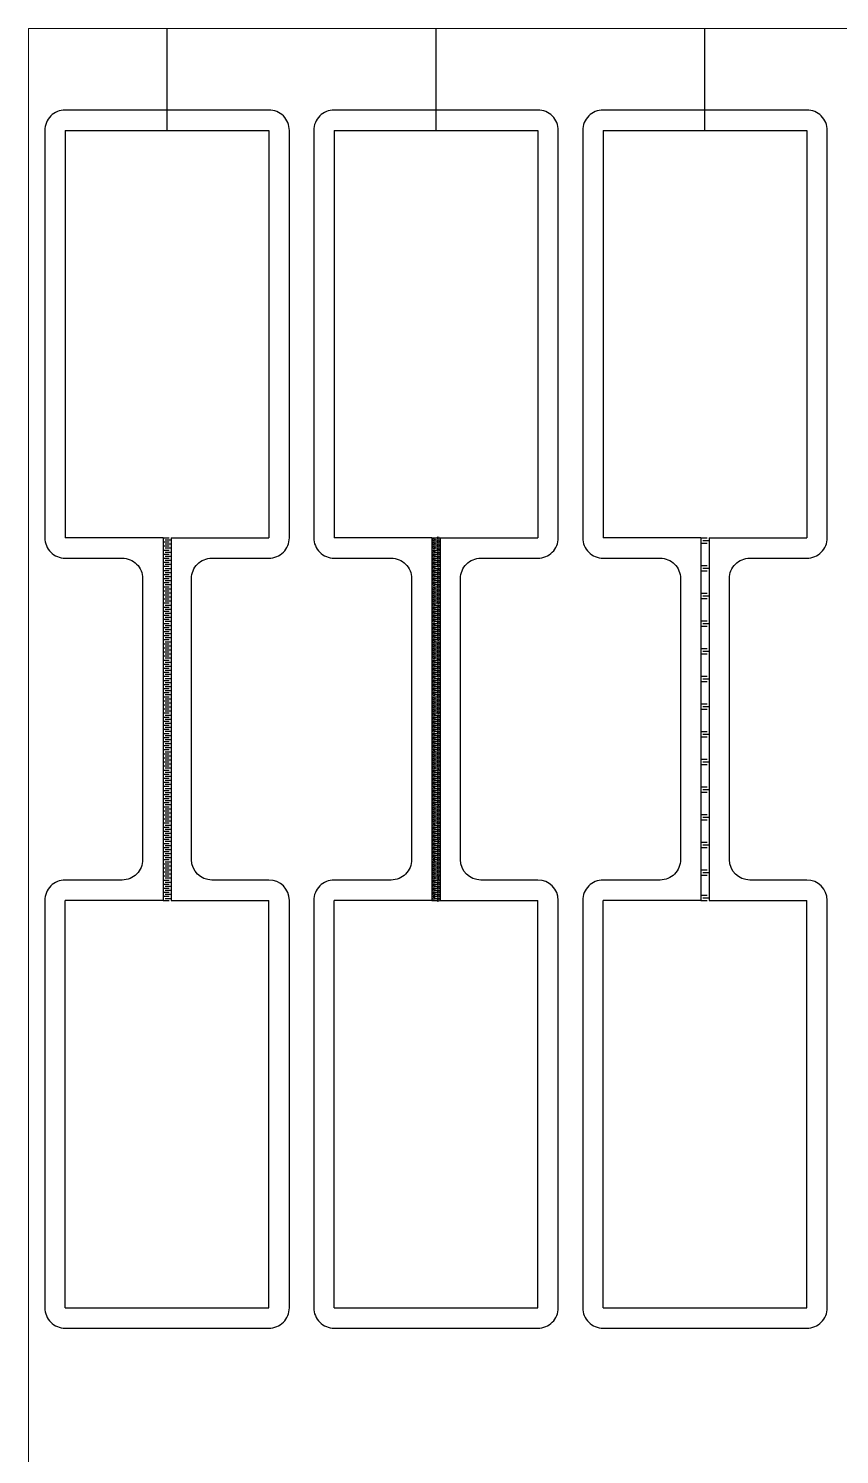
# Model space of a CAD drawing. Header units: millimetres. Extents: x 0 to 40, y 0 to 70.
# Drawn here: x 0 to 19.9, y 35 to 70 of the extents above; entities that cross this region are included whole.
import ezdxf

# ---------------------------------------------------------------- set-up
doc = ezdxf.new("R2010")
doc.units = ezdxf.units.MM
for name, color, linetype in [('Al Foil', 2, 'Continuous'), ('Cut Through All', 3, 'Continuous'), ('DEF POINTS', 7, 'Continuous')]:
    doc.layers.add(name, color=color, linetype=linetype)

msp = doc.modelspace()

# ---------------------------------------------------------------- linework, layer by layer
at = {"layer": 'Al Foil', "linetype": 'Continuous', "lineweight": 0}
for p, q in [((0, 0), (0, 70)), ((0, 70), (40, 70))]:
    msp.add_line(p, q, dxfattribs=at)
at = {"layer": 'Al Foil'}
for p, q in [((3.4, 67.5), (3.4, 70)), ((10, 67.5), (10, 70)), ((16.6, 67.5), (16.6, 70)), ((0.9, 67.5), (5.9, 67.5)), ((0.9, 67.5), (0.9, 57.5)), ((5.9, 67.5), (5.9, 57.5)), ((7.5, 67.5), (12.5, 67.5)), ((7.5, 67.5), (7.5, 57.5)), ((12.5, 67.5), (12.5, 57.5)), ((14.1, 67.5), (19.1, 67.5)), ((14.1, 67.5), (14.1, 57.5)), ((19.1, 67.5), (19.1, 57.5)), ((3.3, 57.5), (0.9, 57.5)), ((3.3, 57.5), (3.45, 57.5)), ((3.3, 57.5), (3.3, 48.6)), ((3.35, 57.45), (3.5, 57.45)), ((3.5, 57.5), (3.5, 48.6)), ((3.5, 57.5), (5.9, 57.5)), ((9.9, 57.5), (7.5, 57.5)), ((9.9, 57.5), (10.05, 57.5)), ((9.9, 57.5), (9.9, 48.6)), ((9.95, 57.45), (10.1, 57.45)), ((10.1, 57.5), (10.1, 48.6)), ((10.1, 57.5), (12.5, 57.5)), ((16.5, 57.5), (14.1, 57.5)), ((16.5, 57.5), (16.65, 57.5)), ((16.5, 57.5), (16.5, 48.6)), ((16.55, 57.435), (16.7, 57.435)), ((16.7, 57.5), (16.7, 48.6)), ((16.7, 57.5), (19.1, 57.5)), ((3.3, 57.4), (3.45, 57.4)), ((3.3, 57.3), (3.45, 57.3)), ((3.3, 57.2), (3.45, 57.2)), ((3.3, 57.1), (3.45, 57.1)), ((3.35, 57.35), (3.5, 57.35)), ((3.35, 57.25), (3.5, 57.25)), ((3.35, 57.15), (3.5, 57.15)), ((9.9, 57.4), (10.05, 57.4)), ((9.9, 57.3), (10.05, 57.3)), ((9.9, 57.2), (10.05, 57.2)), ((9.9, 57.1), (10.05, 57.1)), ((9.95, 57.35), (10.1, 57.35)), ((9.95, 57.25), (10.1, 57.25)), ((9.95, 57.15), (10.1, 57.15)), ((16.5, 57.371), (16.65, 57.371)), ((3.3, 57), (3.45, 57)), ((3.3, 56.9), (3.45, 56.9)), ((3.3, 56.8), (3.45, 56.8)), ((3.35, 57.05), (3.5, 57.05)), ((3.35, 56.95), (3.5, 56.95)), ((3.35, 56.85), (3.5, 56.85)), ((3.35, 56.75), (3.5, 56.75)), ((9.9, 57), (10.05, 57)), ((9.9, 56.9), (10.05, 56.9)), ((9.9, 56.8), (10.05, 56.8)), ((9.95, 57.05), (10.1, 57.05)), ((9.95, 56.95), (10.1, 56.95)), ((9.95, 56.85), (10.1, 56.85)), ((9.95, 56.75), (10.1, 56.75)), ((16.5, 56.821), (16.65, 56.821)), ((16.55, 56.757), (16.7, 56.757)), ((3.3, 56.7), (3.45, 56.7)), ((3.3, 56.6), (3.45, 56.6)), ((3.3, 56.5), (3.45, 56.5)), ((3.3, 56.4), (3.45, 56.4)), ((3.35, 56.65), (3.5, 56.65)), ((3.35, 56.55), (3.5, 56.55)), ((3.35, 56.45), (3.5, 56.45)), ((9.9, 56.7), (10.05, 56.7)), ((9.9, 56.6), (10.05, 56.6)), ((9.9, 56.5), (10.05, 56.5)), ((9.9, 56.4), (10.05, 56.4)), ((9.95, 56.65), (10.1, 56.65)), ((9.95, 56.55), (10.1, 56.55)), ((9.95, 56.45), (10.1, 56.45)), ((16.5, 56.692), (16.65, 56.692)), ((3.3, 56.3), (3.45, 56.3)), ((3.3, 56.2), (3.45, 56.2)), ((3.3, 56.1), (3.45, 56.1)), ((3.35, 56.35), (3.5, 56.35)), ((3.35, 56.25), (3.5, 56.25)), ((3.35, 56.15), (3.5, 56.15)), ((3.35, 56.05), (3.5, 56.05)), ((9.9, 56.3), (10.05, 56.3)), ((9.9, 56.2), (10.05, 56.2)), ((9.9, 56.1), (10.05, 56.1)), ((9.95, 56.35), (10.1, 56.35)), ((9.95, 56.25), (10.1, 56.25)), ((9.95, 56.15), (10.1, 56.15)), ((9.95, 56.05), (10.1, 56.05)), ((16.5, 56.142), (16.65, 56.142)), ((16.5, 56.013), (16.65, 56.013)), ((16.55, 56.077), (16.7, 56.077)), ((3.3, 56), (3.45, 56)), ((3.3, 55.9), (3.45, 55.9)), ((3.3, 55.8), (3.45, 55.8)), ((3.3, 55.7), (3.45, 55.7)), ((3.35, 55.95), (3.5, 55.95)), ((3.35, 55.85), (3.5, 55.85)), ((3.35, 55.75), (3.5, 55.75)), ((9.9, 56), (10.05, 56)), ((9.9, 55.9), (10.05, 55.9)), ((9.9, 55.8), (10.05, 55.8)), ((9.9, 55.7), (10.05, 55.7)), ((9.95, 55.95), (10.1, 55.95)), ((9.95, 55.85), (10.1, 55.85)), ((9.95, 55.75), (10.1, 55.75)), ((3.3, 55.6), (3.45, 55.6)), ((3.3, 55.5), (3.45, 55.5)), ((3.3, 55.4), (3.45, 55.4)), ((3.35, 55.65), (3.5, 55.65)), ((3.35, 55.55), (3.5, 55.55)), ((3.35, 55.45), (3.5, 55.45)), ((3.35, 55.35), (3.5, 55.35)), ((9.9, 55.6), (10.05, 55.6)), ((9.9, 55.5), (10.05, 55.5)), ((9.9, 55.4), (10.05, 55.4)), ((9.95, 55.65), (10.1, 55.65)), ((9.95, 55.55), (10.1, 55.55)), ((9.95, 55.45), (10.1, 55.45)), ((9.95, 55.35), (10.1, 55.35)), ((16.5, 55.463), (16.65, 55.463)), ((16.5, 55.334), (16.65, 55.334)), ((16.55, 55.398), (16.7, 55.398)), ((3.3, 55.3), (3.45, 55.3)), ((3.3, 55.2), (3.45, 55.2)), ((3.3, 55.1), (3.45, 55.1)), ((3.3, 55), (3.45, 55)), ((3.35, 55.25), (3.5, 55.25)), ((3.35, 55.15), (3.5, 55.15)), ((3.35, 55.05), (3.5, 55.05)), ((9.9, 55.3), (10.05, 55.3)), ((9.9, 55.2), (10.05, 55.2)), ((9.9, 55.1), (10.05, 55.1)), ((9.9, 55), (10.05, 55)), ((9.95, 55.25), (10.1, 55.25)), ((9.95, 55.15), (10.1, 55.15)), ((9.95, 55.05), (10.1, 55.05)), ((3.3, 54.9), (3.45, 54.9)), ((3.3, 54.8), (3.45, 54.8)), ((3.3, 54.7), (3.45, 54.7)), ((3.35, 54.95), (3.5, 54.95)), ((3.35, 54.85), (3.5, 54.85)), ((3.35, 54.75), (3.5, 54.75)), ((3.35, 54.65), (3.5, 54.65)), ((9.9, 54.9), (10.05, 54.9)), ((9.9, 54.8), (10.05, 54.8)), ((9.9, 54.7), (10.05, 54.7)), ((9.95, 54.95), (10.1, 54.95)), ((9.95, 54.85), (10.1, 54.85)), ((9.95, 54.75), (10.1, 54.75)), ((9.95, 54.65), (10.1, 54.65)), ((16.5, 54.784), (16.65, 54.784)), ((16.5, 54.655), (16.65, 54.655)), ((16.55, 54.719), (16.7, 54.719)), ((3.3, 54.6), (3.45, 54.6)), ((3.3, 54.5), (3.45, 54.5)), ((3.3, 54.4), (3.45, 54.4)), ((3.3, 54.3), (3.45, 54.3)), ((3.35, 54.55), (3.5, 54.55)), ((3.35, 54.45), (3.5, 54.45)), ((3.35, 54.35), (3.5, 54.35)), ((9.9, 54.6), (10.05, 54.6)), ((9.9, 54.5), (10.05, 54.5)), ((9.9, 54.4), (10.05, 54.4)), ((9.9, 54.3), (10.05, 54.3)), ((9.95, 54.55), (10.1, 54.55)), ((9.95, 54.45), (10.1, 54.45)), ((9.95, 54.35), (10.1, 54.35)), ((3.3, 54.2), (3.45, 54.2)), ((3.3, 54.1), (3.45, 54.1)), ((3.3, 54), (3.45, 54)), ((3.35, 54.25), (3.5, 54.25)), ((3.35, 54.15), (3.5, 54.15)), ((3.35, 54.05), (3.5, 54.05)), ((3.35, 53.95), (3.5, 53.95)), ((9.9, 54.2), (10.05, 54.2)), ((9.9, 54.1), (10.05, 54.1)), ((9.9, 54), (10.05, 54)), ((9.95, 54.25), (10.1, 54.25)), ((9.95, 54.15), (10.1, 54.15)), ((9.95, 54.05), (10.1, 54.05)), ((9.95, 53.95), (10.1, 53.95)), ((16.5, 54.105), (16.65, 54.105)), ((16.5, 53.976), (16.65, 53.976)), ((16.55, 54.04), (16.7, 54.04)), ((3.3, 53.9), (3.45, 53.9)), ((3.3, 53.8), (3.45, 53.8)), ((3.3, 53.7), (3.45, 53.7)), ((3.3, 53.6), (3.45, 53.6)), ((3.35, 53.85), (3.5, 53.85)), ((3.35, 53.75), (3.5, 53.75)), ((3.35, 53.65), (3.5, 53.65)), ((9.9, 53.9), (10.05, 53.9)), ((9.9, 53.8), (10.05, 53.8)), ((9.9, 53.7), (10.05, 53.7)), ((9.9, 53.6), (10.05, 53.6)), ((9.95, 53.85), (10.1, 53.85)), ((9.95, 53.75), (10.1, 53.75)), ((9.95, 53.65), (10.1, 53.65)), ((3.3, 53.5), (3.45, 53.5)), ((3.3, 53.4), (3.45, 53.4)), ((3.3, 53.3), (3.45, 53.3)), ((3.35, 53.55), (3.5, 53.55)), ((3.35, 53.45), (3.5, 53.45)), ((3.35, 53.35), (3.5, 53.35)), ((3.35, 53.25), (3.5, 53.25)), ((9.9, 53.5), (10.05, 53.5)), ((9.9, 53.4), (10.05, 53.4)), ((9.9, 53.3), (10.05, 53.3)), ((9.95, 53.55), (10.1, 53.55)), ((9.95, 53.45), (10.1, 53.45)), ((9.95, 53.35), (10.1, 53.35)), ((9.95, 53.25), (10.1, 53.25)), ((16.5, 53.426), (16.65, 53.426)), ((16.5, 53.297), (16.65, 53.297)), ((16.55, 53.361), (16.7, 53.361)), ((3.3, 53.2), (3.45, 53.2)), ((3.3, 53.1), (3.45, 53.1)), ((3.3, 53), (3.45, 53)), ((3.3, 52.9), (3.45, 52.9)), ((3.35, 53.15), (3.5, 53.15)), ((3.35, 53.05), (3.5, 53.05)), ((3.35, 52.95), (3.5, 52.95)), ((9.9, 53.2), (10.05, 53.2)), ((9.9, 53.1), (10.05, 53.1)), ((9.9, 53), (10.05, 53)), ((9.9, 52.9), (10.05, 52.9)), ((9.95, 53.15), (10.1, 53.15)), ((9.95, 53.05), (10.1, 53.05)), ((9.95, 52.95), (10.1, 52.95)), ((3.3, 52.8), (3.45, 52.8)), ((3.3, 52.7), (3.45, 52.7)), ((3.3, 52.6), (3.45, 52.6)), ((3.35, 52.85), (3.5, 52.85)), ((3.35, 52.75), (3.5, 52.75)), ((3.35, 52.65), (3.5, 52.65)), ((3.35, 52.55), (3.5, 52.55)), ((9.9, 52.8), (10.05, 52.8)), ((9.9, 52.7), (10.05, 52.7)), ((9.9, 52.6), (10.05, 52.6)), ((9.95, 52.85), (10.1, 52.85)), ((9.95, 52.75), (10.1, 52.75)), ((9.95, 52.65), (10.1, 52.65)), ((9.95, 52.55), (10.1, 52.55)), ((16.5, 52.747), (16.65, 52.747)), ((16.5, 52.618), (16.65, 52.618)), ((16.55, 52.682), (16.7, 52.682)), ((3.3, 52.5), (3.45, 52.5)), ((3.3, 52.4), (3.45, 52.4)), ((3.3, 52.3), (3.45, 52.3)), ((3.3, 52.2), (3.45, 52.2)), ((3.35, 52.45), (3.5, 52.45)), ((3.35, 52.35), (3.5, 52.35)), ((3.35, 52.25), (3.5, 52.25)), ((9.9, 52.5), (10.05, 52.5)), ((9.9, 52.4), (10.05, 52.4)), ((9.9, 52.3), (10.05, 52.3)), ((9.9, 52.2), (10.05, 52.2)), ((9.95, 52.45), (10.1, 52.45)), ((9.95, 52.35), (10.1, 52.35)), ((9.95, 52.25), (10.1, 52.25)), ((3.3, 52.1), (3.45, 52.1)), ((3.3, 52), (3.45, 52)), ((3.3, 51.9), (3.45, 51.9)), ((3.35, 52.15), (3.5, 52.15)), ((3.35, 52.05), (3.5, 52.05)), ((3.35, 51.95), (3.5, 51.95)), ((3.35, 51.85), (3.5, 51.85)), ((9.9, 52.1), (10.05, 52.1)), ((9.9, 52), (10.05, 52)), ((9.9, 51.9), (10.05, 51.9)), ((9.95, 52.15), (10.1, 52.15)), ((9.95, 52.05), (10.1, 52.05)), ((9.95, 51.95), (10.1, 51.95)), ((9.95, 51.85), (10.1, 51.85)), ((16.5, 52.068), (16.65, 52.068)), ((16.5, 51.939), (16.65, 51.939)), ((16.55, 52.003), (16.7, 52.003)), ((3.3, 51.8), (3.45, 51.8)), ((3.3, 51.7), (3.45, 51.7)), ((3.3, 51.6), (3.45, 51.6)), ((3.3, 51.5), (3.45, 51.5)), ((3.35, 51.75), (3.5, 51.75)), ((3.35, 51.65), (3.5, 51.65)), ((3.35, 51.55), (3.5, 51.55)), ((9.9, 51.8), (10.05, 51.8)), ((9.9, 51.7), (10.05, 51.7)), ((9.9, 51.6), (10.05, 51.6)), ((9.9, 51.5), (10.05, 51.5)), ((9.95, 51.75), (10.1, 51.75)), ((9.95, 51.65), (10.1, 51.65)), ((9.95, 51.55), (10.1, 51.55)), ((3.3, 51.4), (3.45, 51.4)), ((3.3, 51.3), (3.45, 51.3)), ((3.3, 51.2), (3.45, 51.2)), ((3.35, 51.45), (3.5, 51.45)), ((3.35, 51.35), (3.5, 51.35)), ((3.35, 51.25), (3.5, 51.25)), ((3.35, 51.15), (3.5, 51.15)), ((9.9, 51.4), (10.05, 51.4)), ((9.9, 51.3), (10.05, 51.3)), ((9.9, 51.2), (10.05, 51.2)), ((9.95, 51.45), (10.1, 51.45)), ((9.95, 51.35), (10.1, 51.35)), ((9.95, 51.25), (10.1, 51.25)), ((9.95, 51.15), (10.1, 51.15)), ((16.5, 51.389), (16.65, 51.389)), ((16.5, 51.26), (16.65, 51.26)), ((16.55, 51.324), (16.7, 51.324)), ((3.3, 51.1), (3.45, 51.1)), ((3.3, 51), (3.45, 51)), ((3.3, 50.9), (3.45, 50.9)), ((3.3, 50.8), (3.45, 50.8)), ((3.35, 51.05), (3.5, 51.05)), ((3.35, 50.95), (3.5, 50.95)), ((3.35, 50.85), (3.5, 50.85)), ((9.9, 51.1), (10.05, 51.1)), ((9.9, 51), (10.05, 51)), ((9.9, 50.9), (10.05, 50.9)), ((9.9, 50.8), (10.05, 50.8)), ((9.95, 51.05), (10.1, 51.05)), ((9.95, 50.95), (10.1, 50.95)), ((9.95, 50.85), (10.1, 50.85)), ((3.3, 50.7), (3.45, 50.7)), ((3.3, 50.6), (3.45, 50.6)), ((3.3, 50.5), (3.45, 50.5)), ((3.35, 50.75), (3.5, 50.75)), ((3.35, 50.65), (3.5, 50.65)), ((3.35, 50.55), (3.5, 50.55)), ((3.35, 50.45), (3.5, 50.45)), ((9.9, 50.7), (10.05, 50.7)), ((9.9, 50.6), (10.05, 50.6)), ((9.9, 50.5), (10.05, 50.5)), ((9.95, 50.75), (10.1, 50.75)), ((9.95, 50.65), (10.1, 50.65)), ((9.95, 50.55), (10.1, 50.55)), ((9.95, 50.45), (10.1, 50.45)), ((16.5, 50.71), (16.65, 50.71)), ((16.5, 50.581), (16.65, 50.581)), ((16.55, 50.645), (16.7, 50.645)), ((3.3, 50.4), (3.45, 50.4)), ((3.3, 50.3), (3.45, 50.3)), ((3.3, 50.2), (3.45, 50.2)), ((3.3, 50.1), (3.45, 50.1)), ((3.35, 50.35), (3.5, 50.35)), ((3.35, 50.25), (3.5, 50.25)), ((3.35, 50.15), (3.5, 50.15)), ((9.9, 50.4), (10.05, 50.4)), ((9.9, 50.3), (10.05, 50.3)), ((9.9, 50.2), (10.05, 50.2)), ((9.9, 50.1), (10.05, 50.1)), ((9.95, 50.35), (10.1, 50.35)), ((9.95, 50.25), (10.1, 50.25)), ((9.95, 50.15), (10.1, 50.15)), ((3.3, 50), (3.45, 50)), ((3.3, 49.9), (3.45, 49.9)), ((3.3, 49.8), (3.45, 49.8)), ((3.35, 50.05), (3.5, 50.05)), ((3.35, 49.95), (3.5, 49.95)), ((3.35, 49.85), (3.5, 49.85)), ((3.35, 49.75), (3.5, 49.75)), ((9.9, 50), (10.05, 50)), ((9.9, 49.9), (10.05, 49.9)), ((9.9, 49.8), (10.05, 49.8)), ((9.95, 50.05), (10.1, 50.05)), ((9.95, 49.95), (10.1, 49.95)), ((9.95, 49.85), (10.1, 49.85)), ((9.95, 49.75), (10.1, 49.75)), ((16.5, 50.031), (16.65, 50.031)), ((16.5, 49.902), (16.65, 49.902)), ((16.55, 49.966), (16.7, 49.966)), ((3.3, 49.7), (3.45, 49.7)), ((3.3, 49.6), (3.45, 49.6)), ((3.3, 49.5), (3.45, 49.5)), ((3.3, 49.4), (3.45, 49.4)), ((3.35, 49.65), (3.5, 49.65)), ((3.35, 49.55), (3.5, 49.55)), ((3.35, 49.45), (3.5, 49.45)), ((9.9, 49.7), (10.05, 49.7)), ((9.9, 49.6), (10.05, 49.6)), ((9.9, 49.5), (10.05, 49.5)), ((9.9, 49.4), (10.05, 49.4)), ((9.95, 49.65), (10.1, 49.65)), ((9.95, 49.55), (10.1, 49.55)), ((9.95, 49.45), (10.1, 49.45)), ((16.5, 49.352), (16.65, 49.352)), ((3.3, 49.3), (3.45, 49.3)), ((3.3, 49.2), (3.45, 49.2)), ((3.3, 49.1), (3.45, 49.1)), ((3.35, 49.35), (3.5, 49.35)), ((3.35, 49.25), (3.5, 49.25)), ((3.35, 49.15), (3.5, 49.15)), ((3.35, 49.05), (3.5, 49.05)), ((9.9, 49.3), (10.05, 49.3)), ((9.9, 49.2), (10.05, 49.2)), ((9.9, 49.1), (10.05, 49.1)), ((9.95, 49.35), (10.1, 49.35)), ((9.95, 49.25), (10.1, 49.25)), ((9.95, 49.15), (10.1, 49.15)), ((9.95, 49.05), (10.1, 49.05)), ((16.5, 49.223), (16.65, 49.223)), ((16.55, 49.287), (16.7, 49.287)), ((3.3, 49), (3.45, 49)), ((3.3, 48.9), (3.45, 48.9)), ((3.3, 48.8), (3.45, 48.8)), ((3.3, 48.7), (3.45, 48.7)), ((3.35, 48.95), (3.5, 48.95)), ((3.35, 48.85), (3.5, 48.85)), ((3.35, 48.75), (3.5, 48.75)), ((9.9, 49), (10.05, 49)), ((9.9, 48.9), (10.05, 48.9)), ((9.9, 48.8), (10.05, 48.8)), ((9.9, 48.7), (10.05, 48.7)), ((9.95, 48.95), (10.1, 48.95)), ((9.95, 48.85), (10.1, 48.85)), ((9.95, 48.75), (10.1, 48.75)), ((16.5, 48.729), (16.65, 48.729)), ((16.55, 48.664), (16.7, 48.664)), ((0.9, 38.6), (0.9, 48.6)), ((3.3, 48.6), (0.9, 48.6)), ((3.3, 48.6), (3.45, 48.6)), ((3.35, 48.65), (3.5, 48.65)), ((3.5, 48.6), (5.9, 48.6)), ((5.9, 38.6), (5.9, 48.6)), ((7.5, 38.6), (7.5, 48.6)), ((9.9, 48.6), (7.5, 48.6)), ((9.9, 48.6), (10.05, 48.6)), ((9.95, 48.65), (10.1, 48.65)), ((10.1, 48.6), (12.5, 48.6)), ((12.5, 38.6), (12.5, 48.6)), ((14.1, 38.6), (14.1, 48.6)), ((16.5, 48.6), (14.1, 48.6)), ((16.5, 48.6), (16.65, 48.6)), ((16.7, 48.6), (19.1, 48.6)), ((19.1, 38.6), (19.1, 48.6)), ((0.9, 38.6), (5.9, 38.6)), ((7.5, 38.6), (12.5, 38.6)), ((14.1, 38.6), (19.1, 38.6))]:
    msp.add_line(p, q, dxfattribs=at)
for centre in [(9.95, 57.45), (10.05, 57.5), (10.05, 57.4), (9.95, 57.35), (9.95, 57.25), (9.95, 57.15), (9.95, 57.05), (10.05, 57.3), (10.05, 57.2), (10.05, 57.1), (9.95, 56.95), (9.95, 56.85), (9.95, 56.75), (10.05, 57), (10.05, 56.9), (10.05, 56.8), (10.05, 56.7), (9.95, 56.65), (9.95, 56.55), (9.95, 56.45), (9.95, 56.35), (10.05, 56.6), (10.05, 56.5), (10.05, 56.4), (9.95, 56.25), (9.95, 56.15), (9.95, 56.05), (10.05, 56.3), (10.05, 56.2), (10.05, 56.1), (10.05, 56), (9.95, 55.95), (9.95, 55.85), (9.95, 55.75), (9.95, 55.65), (10.05, 55.9), (10.05, 55.8), (10.05, 55.7), (9.95, 55.55), (9.95, 55.45), (9.95, 55.35), (10.05, 55.6), (10.05, 55.5), (10.05, 55.4), (10.05, 55.3), (9.95, 55.25), (9.95, 55.15), (9.95, 55.05), (9.95, 54.95), (10.05, 55.2), (10.05, 55.1), (10.05, 55), (9.95, 54.85), (9.95, 54.75), (9.95, 54.65), (10.05, 54.9), (10.05, 54.8), (10.05, 54.7), (10.05, 54.6), (9.95, 54.55), (9.95, 54.45), (9.95, 54.35), (9.95, 54.25), (10.05, 54.5), (10.05, 54.4), (10.05, 54.3), (9.95, 54.15), (9.95, 54.05), (9.95, 53.95), (10.05, 54.2), (10.05, 54.1), (10.05, 54), (10.05, 53.9), (9.95, 53.85), (9.95, 53.75), (9.95, 53.65), (9.95, 53.55), (10.05, 53.8), (10.05, 53.7), (10.05, 53.6), (9.95, 53.45), (9.95, 53.35), (9.95, 53.25), (10.05, 53.5), (10.05, 53.4), (10.05, 53.3), (10.05, 53.2), (9.95, 53.15), (9.95, 53.05), (9.95, 52.95), (9.95, 52.85), (10.05, 53.1), (10.05, 53), (10.05, 52.9), (9.95, 52.75), (9.95, 52.65), (9.95, 52.55), (10.05, 52.8), (10.05, 52.7), (10.05, 52.6), (10.05, 52.5), (9.95, 52.45), (9.95, 52.35), (9.95, 52.25), (9.95, 52.15), (10.05, 52.4), (10.05, 52.3), (10.05, 52.2), (9.95, 52.05), (9.95, 51.95), (9.95, 51.85), (10.05, 52.1), (10.05, 52), (10.05, 51.9), (10.05, 51.8), (9.95, 51.75), (9.95, 51.65), (9.95, 51.55), (9.95, 51.45), (10.05, 51.7), (10.05, 51.6), (10.05, 51.5), (9.95, 51.35), (9.95, 51.25), (9.95, 51.15), (10.05, 51.4), (10.05, 51.3), (10.05, 51.2), (10.05, 51.1), (9.95, 51.05), (9.95, 50.95), (9.95, 50.85), (9.95, 50.75), (10.05, 51), (10.05, 50.9), (10.05, 50.8), (9.95, 50.65), (9.95, 50.55), (9.95, 50.45), (10.05, 50.7), (10.05, 50.6), (10.05, 50.5), (10.05, 50.4), (9.95, 50.35), (9.95, 50.25), (9.95, 50.15), (9.95, 50.05), (10.05, 50.3), (10.05, 50.2), (10.05, 50.1), (9.95, 49.95), (9.95, 49.85), (9.95, 49.75), (10.05, 50), (10.05, 49.9), (10.05, 49.8), (10.05, 49.7), (9.95, 49.65), (9.95, 49.55), (9.95, 49.45), (9.95, 49.35), (10.05, 49.6), (10.05, 49.5), (10.05, 49.4), (9.95, 49.25), (9.95, 49.15), (9.95, 49.05), (10.05, 49.3), (10.05, 49.2), (10.05, 49.1), (10.05, 49), (9.95, 48.95), (9.95, 48.85), (9.95, 48.75), (9.95, 48.65), (10.05, 48.9), (10.05, 48.8), (10.05, 48.7), (10.05, 48.6)]:
    msp.add_circle(centre, 0.025, dxfattribs=at)
at = {"layer": 'Cut Through All'}
for points in [[(0.9, 68, 0.414214), (0.4, 67.5), (0.4, 57.5, 0.414214), (0.9, 57), (2.3, 57, -0.414214), (2.8, 56.5), (2.8, 49.6, -0.414214), (2.3, 49.1), (0.9, 49.1, 0.414214), (0.4, 48.6), (0.4, 38.6, 0.414214), (0.9, 38.1), (5.9, 38.1, 0.414214), (6.4, 38.6), (6.4, 48.6, 0.414182), (5.9, 49.1), (4.5, 49.1, -0.414182), (4, 49.6), (4, 56.5, -0.414214), (4.5, 57), (5.9, 57, 0.414214), (6.4, 57.5), (6.4, 67.5, 0.414214), (5.9, 68)], [(7.5, 68, 0.414214), (7, 67.5), (7, 57.5, 0.414214), (7.5, 57), (8.9, 57, -0.414214), (9.4, 56.5), (9.4, 49.6, -0.414214), (8.9, 49.1), (7.5, 49.1, 0.414214), (7, 48.6), (7, 38.6, 0.414214), (7.5, 38.1), (12.5, 38.1, 0.414214), (13, 38.6), (13, 48.6, 0.414182), (12.5, 49.1), (11.1, 49.1, -0.414182), (10.6, 49.6), (10.6, 56.5, -0.414214), (11.1, 57), (12.5, 57, 0.414214), (13, 57.5), (13, 67.5, 0.414214), (12.5, 68)], [(14.1, 68, 0.414214), (13.6, 67.5), (13.6, 57.5, 0.414214), (14.1, 57), (15.5, 57, -0.414214), (16, 56.5), (16, 49.6, -0.414214), (15.5, 49.1), (14.1, 49.1, 0.414214), (13.6, 48.6), (13.6, 38.6, 0.414214), (14.1, 38.1), (19.1, 38.1, 0.414214), (19.6, 38.6), (19.6, 48.6, 0.414182), (19.1, 49.1), (17.7, 49.1, -0.414182), (17.2, 49.6), (17.2, 56.5, -0.414214), (17.7, 57), (19.1, 57, 0.414214), (19.6, 57.5), (19.6, 67.5, 0.414214), (19.1, 68)]]:
    msp.add_lwpolyline(points, format="xyb", close=True, dxfattribs=at)
at = {"layer": 'DEF POINTS', "linetype": 'Continuous', "lineweight": 0}
for p, q in [((0, 0), (0, 70)), ((0, 70), (40, 70))]:
    msp.add_line(p, q, dxfattribs=at)

doc.saveas('drawing.dxf')
